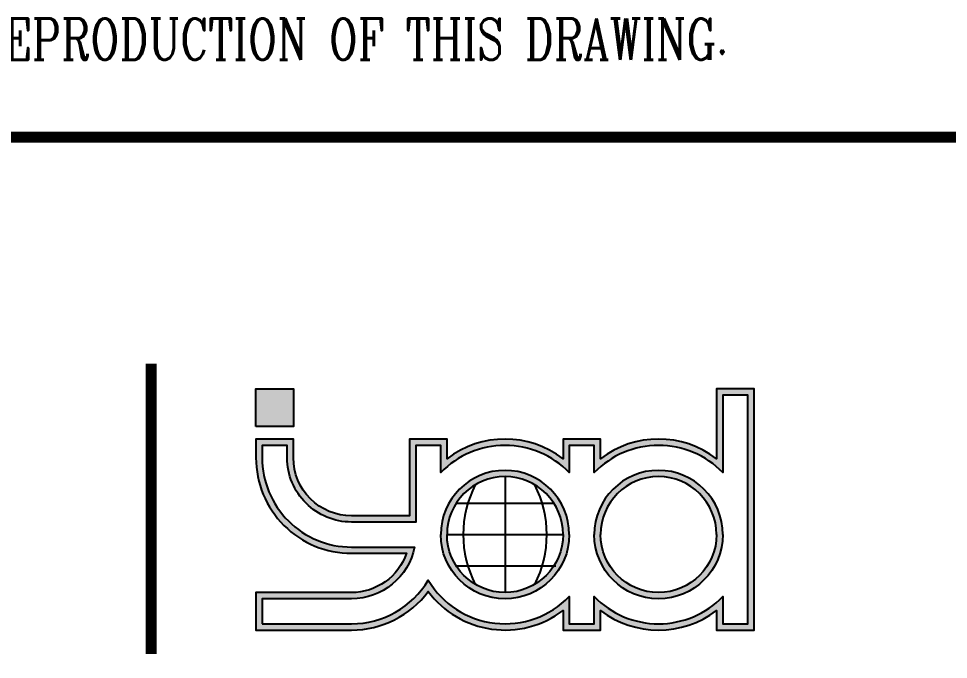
# Model space of a CAD drawing. Extents: x -248860 to 1018944, y -1060852 to 188626.
# Drawn here: x 881378 to 882865, y 56661 to 57686 of the extents above; entities that cross this region are included whole.
import ezdxf

# ---------------------------------------------------------------- set-up
doc = ezdxf.new("R2010")
doc.units = 0
doc.header["$LTSCALE"] = 1000
doc.header["$MEASUREMENT"] = 0
for name, color, linetype in [('3', 3, 'CONTINUOUS'), ('WALL', 6, 'CONTINUOUS'), ('图框', 4, 'CONTINUOUS'), ('家具', 35, 'CONTINUOUS')]:
    doc.layers.add(name, color=color, linetype=linetype)
doc.styles.add('MIMI-TKWZ', font='romanc.shx', dxfattribs={"width": 0.75, "oblique": 15, "bigfont": 'bigfont.shx'})

# ---------------------------------------------------------------- blocks, each defined once
blk = doc.blocks.new('sadf f')
at = {"layer": '图框'}
h = blk.add_hatch(color=256, dxfattribs=at)
h.dxf.hatch_style = 1
edge = h.paths.add_edge_path()
edge.add_line((731241.5021773351, 393615.5350030588), (730936.1903176209, 393615.5350030588))
edge.add_line((730936.1903176209, 393615.5350030588), (730936.1903176209, 393495.5097502496))
edge.add_line((730936.1903176209, 393495.5097502496), (731241.4854749924, 393495.5097502496))
edge.add_arc((731241.4854749925, 393800.9921670791), 305.48241682956, 269.9999999999782, 323.474240117683)
edge.add_arc((731732.4503086515, 393800.992167079), 305.4824168295625, 216.5257598822865, 307.385783012156)
edge.add_line((731917.9327254811, 393558.2664370068), (731917.932725481, 393495.5097502495))
edge.add_line((731917.932725481, 393495.5097502495), (732037.932725481, 393495.5097502495))
edge.add_line((732037.932725481, 393495.5097502495), (732037.932725481, 393558.2664370068))
edge.add_arc((732223.4151423106, 393800.9921670789), 305.482416829527, 232.6142169878439, 307.3857830121386)
edge.add_line((732408.89755914, 393558.2664370068), (732408.89755914, 393495.5097502494))
edge.add_line((732408.89755914, 393495.5097502494), (732528.89755914, 393495.5097502494))
edge.add_line((732528.89755914, 393495.5097502494), (732528.89755914, 394266.957000738))
edge.add_line((732528.89755914, 394266.957000738), (732408.89755914, 394266.957000738))
edge.add_line((732408.89755914, 394266.957000738), (732408.89755914, 394043.7178971512))
edge.add_arc((732223.4151423106, 393800.9921670791), 305.4824168293638, 52.6142169878481, 127.3857830121453)
edge.add_line((732037.9327254811, 394043.7178971512), (732037.932725481, 394106.4745839085))
edge.add_line((732037.932725481, 394106.4745839085), (731917.932725481, 394106.4745839085))
edge.add_line((731917.932725481, 394106.4745839085), (731917.9327254813, 394043.717897151))
edge.add_arc((731732.4503086514, 393800.992167079), 305.4824168295541, 52.61421698776545, 127.385783012132)
edge.add_line((731546.967891822, 394043.7178971512), (731546.967891822, 394106.4745839085))
edge.add_line((731546.967891822, 394106.4745839085), (731426.967891822, 394106.4745839085))
edge.add_line((731426.967891822, 394106.4745839085), (731426.967891822, 393860.9921670792))
edge.add_line((731426.967891822, 393860.9921670792), (731241.4854749924, 393860.9921670792))
edge.add_arc((731241.4854749924, 394046.4745839088), 185.48241682956, 180, 270, ccw=False)
edge.add_line((731056.0030581629, 394046.4745839088), (731055.9211984563, 394106.4745839085))
edge.add_line((731055.9211984563, 394106.4745839085), (730936.0849178695, 394106.4745839085))
edge.add_line((730936.0849178695, 394106.4745839085), (730936.1667775762, 394046.4745839089))
edge.add_arc((731241.4590901047, 394046.2845376192), 305.2923716809424, 179.9643330393351, 270.0049517867237)
edge.add_line((731241.4854749924, 393740.9921670785), (731416.9953805617, 393740.9921670785))
edge.add_arc((731241.542498334, 393800.9497325548), 185.4147338801844, 269.98754024002835, 341.1331478830977, ccw=False)
edge = h.paths.add_edge_path(flags=16)
edge.add_line((730956.0265982075, 393515.5350027959), (731241.4854749924, 393515.5350027959))
edge.add_arc((731241.5553349586, 393800.9210220994), 285.3860278540715, 269.9859745016652, 329.3089405149987)
edge.add_arc((731732.4503086515, 393800.9921670789), 285.4824168295469, 210.696181842909, 316.0357077380749)
edge.add_line((731937.9327254811, 393602.8074383719), (731937.932725481, 393515.5097502495))
edge.add_line((731937.932725481, 393515.5097502495), (732017.932725481, 393515.5097502495))
edge.add_line((732017.932725481, 393515.5097502495), (732017.932725481, 393602.8074383718))
edge.add_arc((732223.4151423106, 393800.9921670789), 285.48241682954, 223.9642922619419, 316.0357077380419)
edge.add_line((732428.89755914, 393602.8074383718), (732428.89755914, 393515.5097502494))
edge.add_line((732428.89755914, 393515.5097502494), (732508.89755914, 393515.5097502494))
edge.add_line((732508.89755914, 393515.5097502494), (732508.89755914, 394246.957000738))
edge.add_line((732508.89755914, 394246.957000738), (732428.89755914, 394246.957000738))
edge.add_line((732428.89755914, 394246.957000738), (732428.89755914, 393999.1768957861))
edge.add_arc((732223.4151423106, 393800.9921670791), 285.4824168294158, 43.96429226194975, 136.0357077380419)
edge.add_line((732017.9327254811, 393999.1768957862), (732017.932725481, 394086.4745839085))
edge.add_line((732017.932725481, 394086.4745839085), (731937.9327254811, 394086.4745839085))
edge.add_line((731937.9327254811, 394086.4745839085), (731937.9327254816, 393999.1768957856))
edge.add_arc((731732.4503086515, 393800.9921670789), 285.4824168295519, 43.9642922618098, 136.0357077380413)
edge.add_line((731526.967891822, 393999.1768957862), (731526.967891822, 394086.4745839085))
edge.add_line((731526.967891822, 394086.4745839085), (731446.967891822, 394086.4745839085))
edge.add_line((731446.967891822, 394086.4745839085), (731446.967891822, 393840.9921670792))
edge.add_line((731446.967891822, 393840.9921670792), (731241.4854749924, 393840.9921670792))
edge.add_arc((731241.4854749924, 394046.4745839088), 205.48241682956, 180, 270, ccw=False)
edge.add_line((731036.0030581629, 394046.4745839088), (731035.9211984563, 394086.4745839084))
edge.add_line((731035.9211984563, 394086.4745839084), (730955.9211984564, 394086.4745839084))
edge.add_line((730955.9211984564, 394086.4745839084), (730956.0030581629, 394046.4745839089))
edge.add_arc((731241.4854749924, 394046.4745839088), 285.48241682956, 179.9999999999883, 270)
edge.add_line((731241.4854749924, 393760.9921670792), (731443.03701586, 393760.9921670792))
edge.add_arc((731241.5361191041, 393800.961834611), 205.4268378669247, 269.9858748062459, 348.7804607667017, ccw=False)
edge.add_line((731241.4854749924, 393595.5350029867), (730956.0265982075, 393595.5350029867))
edge.add_line((730956.0265982075, 393595.5350029867), (730956.0265982075, 393515.5350027959))
h = blk.add_hatch(color=256, dxfattribs=at)
h.dxf.hatch_style = 1
edge = h.paths.add_edge_path(flags=16)
edge.add_arc((731732.4503086514, 393800.992167079), 185.48241682956, 0, 180)
edge.add_arc((731732.4503086514, 393800.9921670789), 185.48241682956, 180, 360)
edge = h.paths.add_edge_path()
edge.add_arc((731732.4503086514, 393800.992167079), 205.48241682956, 0, 180)
edge.add_arc((731732.4503086514, 393800.9921670789), 205.48241682956, 180, 360)
h = blk.add_hatch(color=256, dxfattribs=at)
h.dxf.hatch_style = 1
edge = h.paths.add_edge_path(flags=16)
edge.add_arc((732223.4151423106, 393800.9921670789), 185.4824168294435, 0, 180)
edge.add_arc((732223.4151423106, 393800.9921670789), 185.4824168294435, 180, 360)
edge = h.paths.add_edge_path()
edge.add_arc((732223.4151423106, 393800.9921670789), 205.4824168294435, 0, 180)
edge.add_arc((732223.4151423106, 393800.9921670789), 205.4824168294435, 180, 360)
at = {"layer": '家具'}
h = blk.add_hatch(color=1, dxfattribs=at)
h.dxf.hatch_style = 1
h.paths.add_polyline_path([(730936.1667775762, 394146.957000738), (730936.1667775762, 394266.957000738), (731056.1667775762, 394266.957000738), (731056.1667775762, 394146.957000738)])
at = {"layer": '3', "const_width": 35}
blk.add_lwpolyline([(730600.5655911758, 394348.2044247661), (730600.5655911758, 393419.0828935308)], dxfattribs=at)
at = {"layer": '图框'}
for p, q in [((731732.4503086515, 393986.4745839085), (731732.4503086515, 393615.5097502494)), ((731576.4816248523, 393901.3789023924), (731888.4189924506, 393901.3789023924)), ((731546.967891822, 393800.992167079), (731917.932725481, 393800.992167079)), ((731576.4816248523, 393700.6054317656), (731894.8523917134, 393700.6054317656))]:
    blk.add_line(p, q, dxfattribs=at)
at = {"layer": '图框', "const_width": 35}
blk.add_lwpolyline([(727350.9497321937, 395072.2253180064), (733851.7180142296, 395072.2253180064)], dxfattribs=at)
at = {"layer": '图框'}
for points in [[(731241.5021773351, 393615.5350030588), (730936.1903176209, 393615.5350030588), (730936.1903176209, 393495.5097502496), (731241.4854749924, 393495.5097502496, 0.2376538055161539), (731486.967891822, 393619.1738786162, 0.4186168234180674), (731917.9327254811, 393558.2664370068), (731917.932725481, 393495.5097502495), (732037.932725481, 393495.5097502495), (732037.932725481, 393558.2664370068, 0.3383430506784432), (732408.89755914, 393558.2664370068), (732408.89755914, 393495.5097502494), (732528.89755914, 393495.5097502494), (732528.89755914, 394266.957000738), (732408.89755914, 394266.957000738), (732408.89755914, 394043.7178971512, 0.3383430506784684), (732037.9327254811, 394043.7178971512), (732037.932725481, 394106.4745839085), (731917.932725481, 394106.4745839085), (731917.9327254813, 394043.717897151, 0.3383430506787751), (731546.967891822, 394043.7178971512), (731546.967891822, 394106.4745839085), (731426.967891822, 394106.4745839085), (731426.967891822, 393860.9921670792), (731241.4854749924, 393860.9921670792, -0.414213562373095), (731056.0030581629, 394046.4745839088), (731055.9211984563, 394106.4745839085), (730936.0849178695, 394106.4745839085), (730936.1667775762, 394046.4745839089, 0.4144212186671263), (731241.4854749924, 393740.9921670785), (731416.9953805617, 393740.9921670785, -0.320803099283007)], [(730956.0265982075, 393515.5350027959), (731241.4854749924, 393515.5350027959, 0.2647854732937349), (731486.967891822, 393655.2574994588, 0.4949885152069157), (731937.9327254811, 393602.8074383719), (731937.932725481, 393515.5097502495), (732017.932725481, 393515.5097502495), (732017.932725481, 393602.8074383718, 0.4248426189905971), (732428.89755914, 393602.8074383718), (732428.89755914, 393515.5097502494), (732508.89755914, 393515.5097502494), (732508.89755914, 394246.957000738), (732428.89755914, 394246.957000738), (732428.89755914, 393999.1768957861, 0.4248426189905653), (732017.9327254811, 393999.1768957862), (732017.932725481, 394086.4745839085), (731937.9327254811, 394086.4745839085), (731937.9327254816, 393999.1768957856, 0.4248426189913387), (731526.967891822, 393999.1768957862), (731526.967891822, 394086.4745839085), (731446.967891822, 394086.4745839085), (731446.967891822, 393840.9921670792), (731241.4854749924, 393840.9921670792, -0.414213562373095), (731036.0030581629, 394046.4745839088), (731035.9211984563, 394086.4745839084), (730955.9211984564, 394086.4745839084), (730956.0030581629, 394046.4745839089, 0.414213562373095), (731241.4854749924, 393760.9921670792), (731443.03701586, 393760.9921670792, -0.3580251858950874), (731241.4854749924, 393595.5350029867), (730956.0265982075, 393595.5350029867)]]:
    blk.add_lwpolyline(points, format="xyb", close=True, dxfattribs=at)
for points in [[(731937.932725481, 393800.992167079, 1), (731526.967891822, 393800.992167079, 1)], [(732428.89755914, 393800.9921670789, 1), (732017.932725481, 393800.9921670789, 1)], [(731917.932725481, 393800.992167079, 1), (731546.967891822, 393800.992167079, 1)], [(732408.89755914, 393800.9921670789, 1), (732037.932725481, 393800.9921670789, 1)], [(731937.932725481, 393800.9921670789, -1), (731526.967891822, 393800.9921670789, -1)], [(731917.932725481, 393800.9921670789, -1), (731546.967891822, 393800.9921670789, -1)], [(732428.89755914, 393800.9921670789, -1), (732017.932725481, 393800.9921670789, -1)], [(732408.89755914, 393800.9921670789, -1), (732037.932725481, 393800.9921670789, -1)]]:
    blk.add_lwpolyline(points, format="xyb", dxfattribs=at)
for centre, radius, start, end in [((731241.4854749924, 393800.992167079), 295.4824168295138, 0, 0), ((731946.2383527145, 393800.992167079), 347.4533722853011, 152.7084298449389, 207.2915701550611), ((731518.6622645884, 393800.992167079), 347.4533722853011, 332.708429844939, 27.29157015506105)]:
    blk.add_arc(centre, radius, start, end, dxfattribs=at)
at = {"layer": '家具', "color": 1}
blk.add_lwpolyline([(730936.1667775762, 394146.957000738), (730936.1667775762, 394266.957000738), (731056.1667775762, 394266.957000738), (731056.1667775762, 394146.957000738)], close=True, dxfattribs=at)
at = {"layer": '图框', "style": 'MIMI-TKWZ', "width": 0.75}
blk.add_text(' BE OBTAINED BEFORE ANY USE OR REPRODUCTION OF THIS DRAWING.', height=131.7918195, dxfattribs=at).set_placement((727428.2583340661, 395319.967929181))

msp = doc.modelspace()

# ---------------------------------------------------------------- block references
at = {"layer": 'WALL', "xscale": 0.5, "yscale": 0.5, "zscale": 0.5}
msp.add_blockref('sadf f', (516289.5033081531, -140039.3968245232), dxfattribs=at)

doc.saveas('drawing.dxf')
